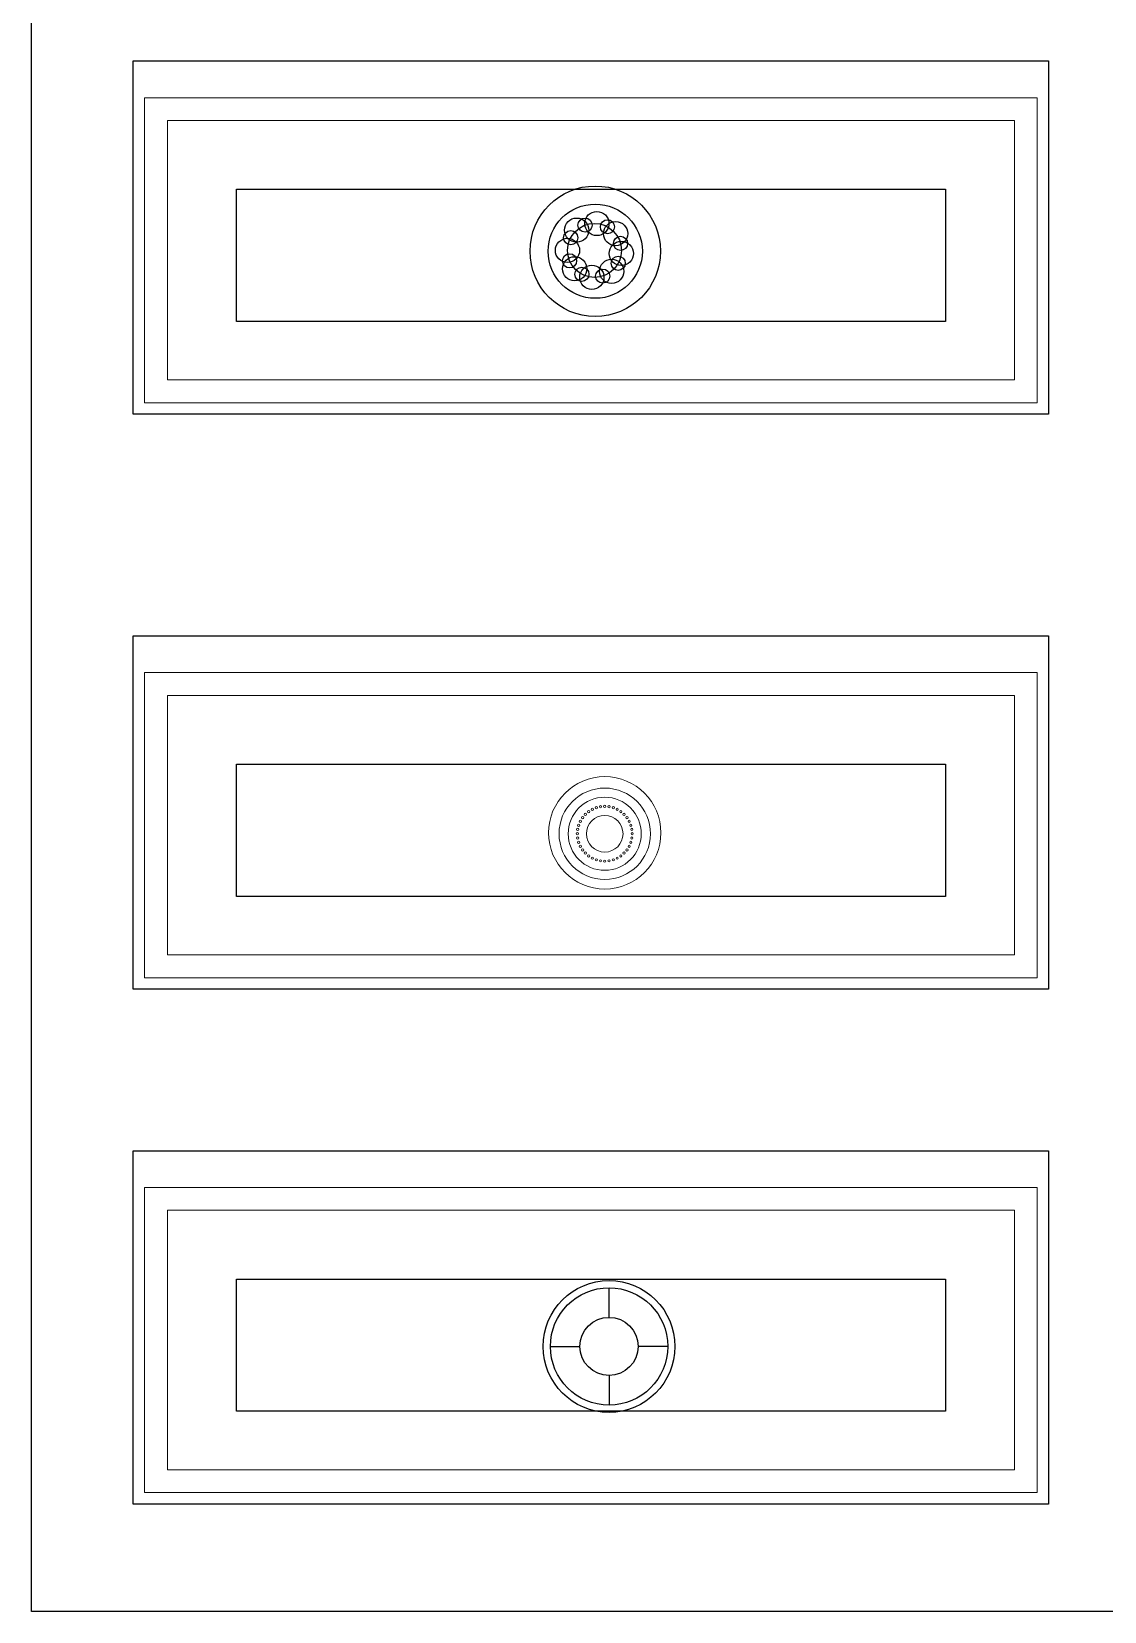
# Model space of a CAD drawing. Header units: millimetres. Extents: x -159343 to -156938, y -78749 to -77939.
# Drawn here: x -159343 to -159047, y -78748.7 to -78312.9 of the extents above; entities that cross this region are included whole.
import ezdxf

# ---------------------------------------------------------------- set-up
doc = ezdxf.new("R2010")
doc.units = ezdxf.units.MM
doc.header["$LTSCALE"] = 2
doc.header["$MEASUREMENT"] = 0
doc.layers.get('0').update_dxf_attribs({"linetype": 'CONTINUOUS'})
doc.layers.add('刀型线', color=67, linetype='CONTINUOUS', lineweight=9)
doc.layers.add('标注', color=7, linetype='CONTINUOUS', lineweight=25)
for name, color, linetype in [('图层3', 3, 'CONTINUOUS'), ('齊--02中', 132, 'CONTINUOUS'), ('齊--03细', 153, 'CONTINUOUS')]:
    doc.layers.add(name, color=color, linetype=linetype)

# ---------------------------------------------------------------- blocks, each defined once
blk = doc.blocks.new('eafef')
for centre, radius in [((1847.23, 3294.32), 17.99), ((1847.67, 3301.96), 3.34), ((1850.6, 3301.07), 1.95), ((1847.02, 3294.54), 7.45), ((1852.84, 3299.18), 3.34), ((1854.42, 3293.71), 3.34), ((1854.21, 3296.48), 1.95), ((1851.73, 3288.77), 3.34), ((1853.56, 3290.99), 1.95), ((1849.28, 3287.45), 1.95)]:
    blk.add_circle(centre, radius)
at = {"color": 30}
blk.add_circle((1847.23, 3294.32), 12.99, dxfattribs=at)
blk = doc.blocks.new('fa')
for centre, radius in [((1842.11, 3300.14), 3.34), ((1844.42, 3301.52), 1.95), ((1840.45, 3298.05), 1.95), ((1839.57, 3294.54), 3.34), ((1840.15, 3291.67), 1.95), ((1841.55, 3289.48), 3.34), ((1843.54, 3287.96), 1.95), ((1846.29, 3287.13), 3.34)]:
    blk.add_circle(centre, radius)
blk.add_blockref('eafef', (0, 0))

msp = doc.modelspace()

# ---------------------------------------------------------------- linework, layer by layer
at = {"color": 0}
for p, q in [((-159314.94, -78418.48), (-159314.94, -78321.04)), ((-159062.4, -78321.04), (-159062.4, -78418.48)), ((-159286.47, -78392.88), (-159286.47, -78356.42)), ((-159090.88, -78356.42), (-159090.88, -78392.88)), ((-159090.88, -78392.88), (-159286.47, -78392.88)), ((-159062.4, -78418.48), (-159314.94, -78418.48)), ((-159314.94, -78577.06), (-159314.94, -78479.62)), ((-159062.4, -78479.62), (-159062.4, -78577.06)), ((-159286.47, -78551.46), (-159286.47, -78515)), ((-159090.88, -78515), (-159090.88, -78551.46)), ((-159090.88, -78551.46), (-159286.47, -78551.46)), ((-159062.4, -78577.06), (-159314.94, -78577.06)), ((-159314.94, -78719.06), (-159314.94, -78621.62)), ((-159062.4, -78621.62), (-159062.4, -78719.06)), ((-159286.47, -78693.46), (-159286.47, -78657)), ((-159090.88, -78657), (-159090.88, -78693.46)), ((-159090.88, -78693.46), (-159286.47, -78693.46)), ((-159062.4, -78719.06), (-159314.94, -78719.06))]:
    msp.add_line(p, q, dxfattribs=at)
at = {"color": 0, "lineweight": 5}
for centre, radius in [((-159184.85, -78533.94), 15.5), ((-159184.85, -78534.19), 12.6), ((-159184.85, -78534.19), 10.08), ((-159188.28, -78527.45), 0.315), ((-159187.19, -78527), 0.315), ((-159186.03, -78526.72), 0.315), ((-159184.85, -78526.63), 0.315), ((-159183.67, -78526.72), 0.315), ((-159182.52, -78527), 0.315), ((-159181.42, -78527.45), 0.315), ((-159192.04, -78531.85), 0.315), ((-159191.59, -78530.75), 0.315), ((-159190.97, -78529.74), 0.315), ((-159190.2, -78528.84), 0.315), ((-159184.85, -78534.19), 5.04), ((-159189.3, -78528.07), 0.315), ((-159180.41, -78528.07), 0.315), ((-159179.51, -78528.84), 0.315), ((-159178.74, -78529.74), 0.315), ((-159178.12, -78530.75), 0.315), ((-159177.66, -78531.85), 0.315), ((-159192.41, -78534.19), 0.315), ((-159192.32, -78533), 0.315), ((-159192.32, -78535.37), 0.315), ((-159177.38, -78533), 0.315), ((-159177.38, -78535.37), 0.315), ((-159177.29, -78534.19), 0.315), ((-159192.04, -78536.52), 0.315), ((-159191.59, -78537.62), 0.315), ((-159190.97, -78538.63), 0.315), ((-159190.2, -78539.53), 0.315), ((-159189.3, -78540.3), 0.315), ((-159180.41, -78540.3), 0.315), ((-159179.51, -78539.53), 0.315), ((-159178.74, -78538.63), 0.315), ((-159178.12, -78537.62), 0.315), ((-159177.66, -78536.52), 0.315), ((-159188.28, -78540.92), 0.315), ((-159187.19, -78541.38), 0.315), ((-159186.03, -78541.65), 0.315), ((-159184.85, -78541.75), 0.315), ((-159183.67, -78541.65), 0.315), ((-159182.52, -78541.38), 0.315), ((-159181.42, -78540.92), 0.315)]:
    msp.add_circle(centre, radius, dxfattribs=at)
at = {"layer": '刀型线', "color": 0}
for p, q in [((-159311.79, -78415.33), (-159311.79, -78331.17)), ((-159311.79, -78331.17), (-159065.55, -78331.17)), ((-159065.55, -78331.17), (-159065.55, -78415.33)), ((-159305.49, -78409.03), (-159305.49, -78337.47)), ((-159305.49, -78337.47), (-159071.85, -78337.47)), ((-159071.85, -78337.47), (-159071.85, -78409.03)), ((-159071.85, -78409.03), (-159305.49, -78409.03)), ((-159065.55, -78415.33), (-159311.79, -78415.33)), ((-159311.79, -78573.91), (-159311.79, -78489.75)), ((-159311.79, -78489.75), (-159065.55, -78489.75)), ((-159065.55, -78489.75), (-159065.55, -78573.91)), ((-159305.49, -78567.61), (-159305.49, -78496.05)), ((-159305.49, -78496.05), (-159071.85, -78496.05)), ((-159071.85, -78496.05), (-159071.85, -78567.61)), ((-159071.85, -78567.61), (-159305.49, -78567.61)), ((-159065.55, -78573.91), (-159311.79, -78573.91)), ((-159311.79, -78715.91), (-159311.79, -78631.75)), ((-159311.79, -78631.75), (-159065.55, -78631.75)), ((-159065.55, -78631.75), (-159065.55, -78715.91)), ((-159305.49, -78709.61), (-159305.49, -78638.05)), ((-159305.49, -78638.05), (-159071.85, -78638.05)), ((-159071.85, -78638.05), (-159071.85, -78709.61)), ((-159071.85, -78709.61), (-159305.49, -78709.61)), ((-159065.55, -78715.91), (-159311.79, -78715.91))]:
    msp.add_line(p, q, dxfattribs=at)
at = {"layer": '图层3', "color": 0}
for p, q in [((-159286.47, -78356.42), (-159090.88, -78356.42)), ((-159286.47, -78515), (-159090.88, -78515)), ((-159286.47, -78657), (-159090.88, -78657))]:
    msp.add_line(p, q, dxfattribs=at)
at = {"layer": '标注', "color": 0}
for p, q in [((-159314.94, -78321.04), (-159062.4, -78321.04)), ((-159314.94, -78479.62), (-159062.4, -78479.62)), ((-159314.94, -78621.62), (-159062.4, -78621.62))]:
    msp.add_line(p, q, dxfattribs=at)
at = {"layer": '标注', "color": 7}
msp.add_lwpolyline([(-159342.95, -77938.6), (-156937.6, -77938.6), (-156937.6, -78748.67), (-159342.95, -78748.67)], close=True, dxfattribs=at)
at = {"layer": '齊--02中', "color": 0, "ltscale": 5}
msp.add_circle((-159183.67, -78675.59), 18.18, dxfattribs=at)
at = {"layer": '齊--03细', "color": 0}
for p, q in [((-159183.67, -78667.57), (-159183.67, -78659.41)), ((-159199.85, -78675.59), (-159191.69, -78675.59)), ((-159167.49, -78675.59), (-159175.66, -78675.59)), ((-159183.67, -78683.6), (-159183.67, -78691.77))]:
    msp.add_line(p, q, dxfattribs=at)
for radius in [16.18, 8.02]:
    msp.add_circle((-159183.67, -78675.59), radius, dxfattribs=at)

# ---------------------------------------------------------------- block references
at = {"color": 0}
msp.add_blockref('fa', (-161034.7, -81667.84), dxfattribs=at)

doc.saveas('drawing.dxf')
